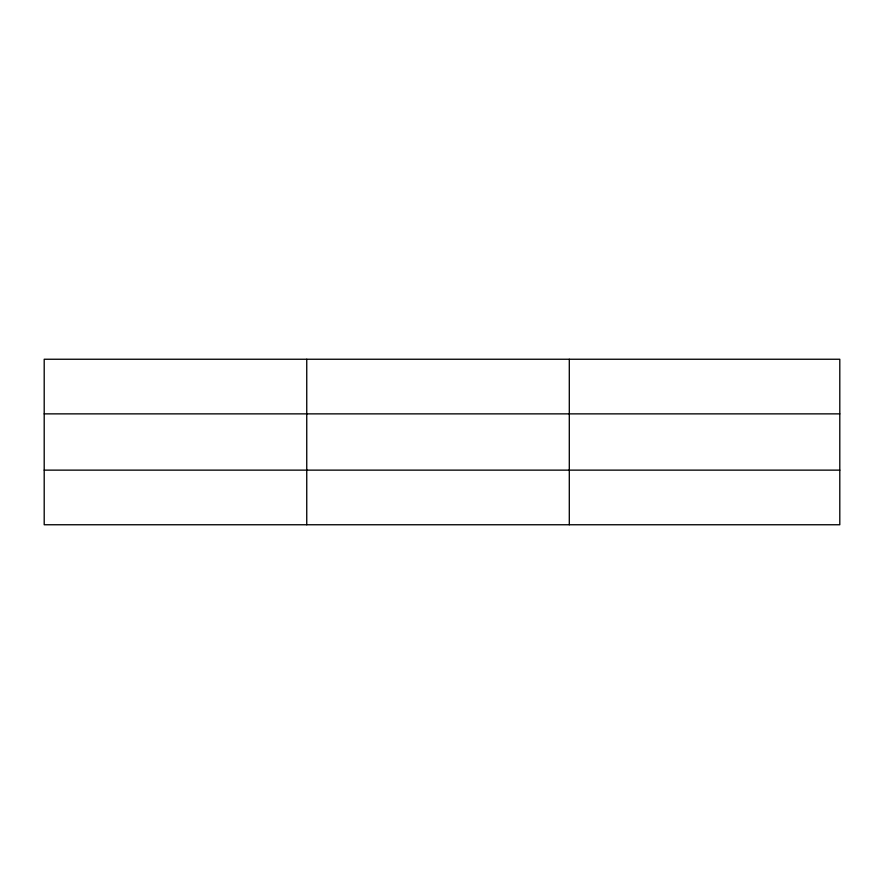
<?xml version="1.0" encoding="UTF-8"?>
<svg xmlns="http://www.w3.org/2000/svg" width="884" height="884" viewBox="0 0 884 884"><rect width="100%" height="100%" fill="white"/><g stroke="black" fill="none" stroke-linecap="round" stroke-linejoin="round"><path stroke-width="1.33" d="M306.748 359.247L306.748 524.753M569.296 359.247L569.296 524.753M839.8 470.133L839.8 524.753L44.2 524.753L44.2 359.247L839.8 359.247L839.8 470.133L44.2 470.133M44.2 413.867L839.8 413.867"/></g></svg>
